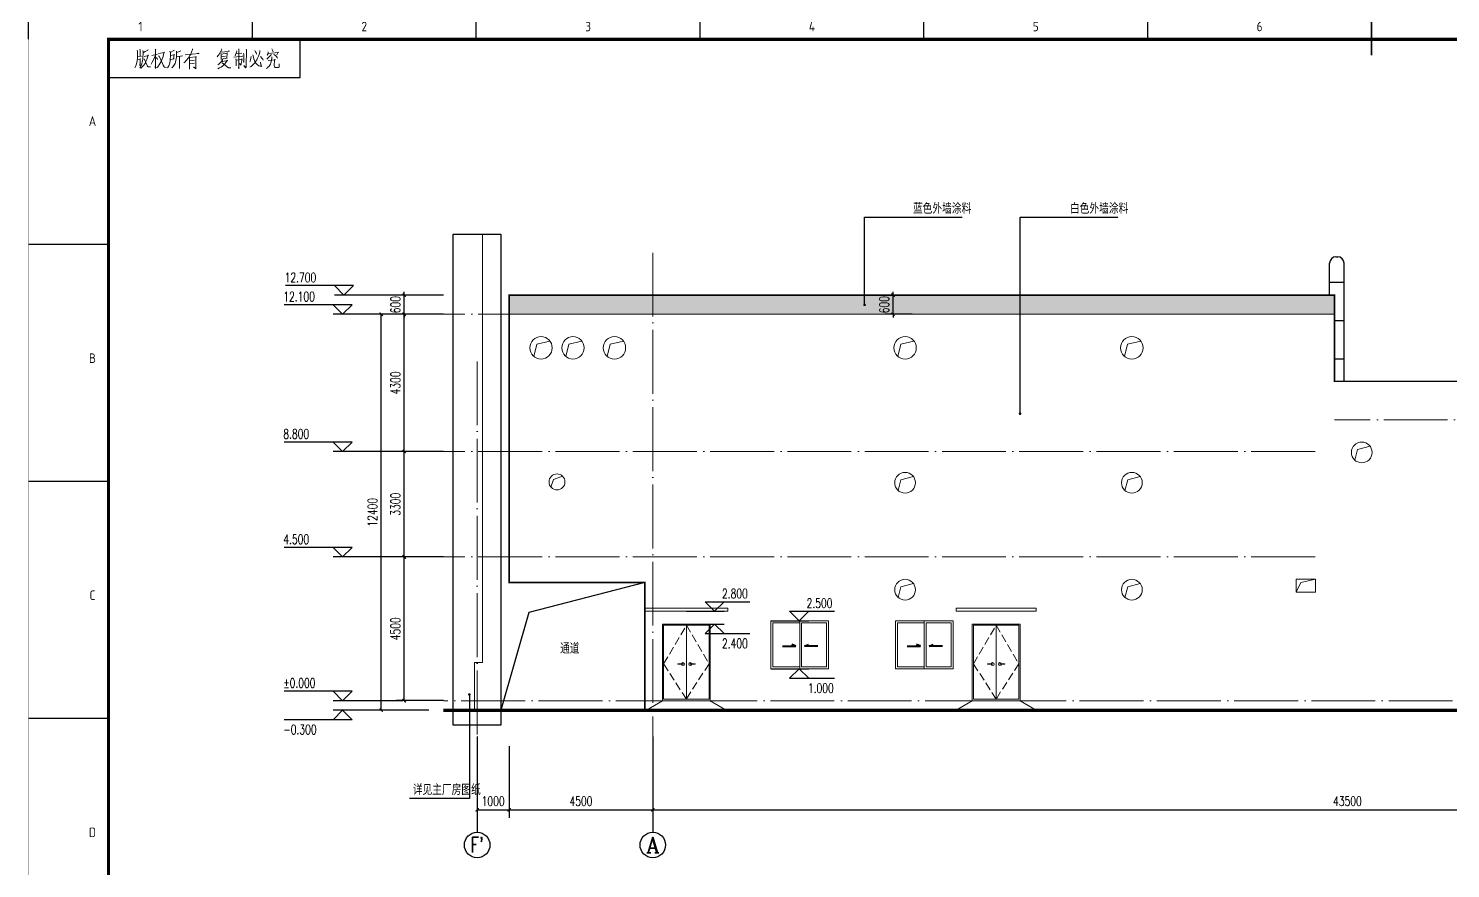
# Model space of a CAD drawing. Extents: x 238398 to 585159, y -66832 to 191741.
# Drawn here: x 364929 to 409461, y -4691 to 21619 of the extents above; entities that cross this region are included whole.
import ezdxf
from ezdxf.enums import TextEntityAlignment as Align

# ---------------------------------------------------------------- set-up
doc = ezdxf.new("R2010")
doc.units = 0
doc.header["$LTSCALE"] = 1000
doc.header["$MEASUREMENT"] = 0
doc.linetypes.add('DASH', pattern=[0.35, 0.25, -0.1])
doc.linetypes.add('DOTE', pattern=[2.42, 2, -0.2, 0.02, -0.2])
for name, color, linetype in [('AXIS', 3, 'Continuous'), ('AXIS_TEXT', 7, 'Continuous'), ('DIM_ELEV', 3, 'Continuous'), ('DIM_LEAD', 3, 'Continuous'), ('PUB_DIM', 76, 'Continuous'), ('填充', 8, 'Continuous')]:
    doc.layers.add(name, color=color, linetype=linetype)
for name, color, linetype, lineweight in [('DOTE', 18, 'DOTE', 13), ('PUB_HATCH', 252, 'Continuous', 5), ('PUB_TEXT', 7, 'Continuous', 20), ('WALL', 4, 'Continuous', 40), ('立面1线', 52, 'Continuous', 20), ('立面窗线', 137, 'Continuous', 15)]:
    doc.layers.add(name, color=color, linetype=linetype, lineweight=lineweight)
doc.styles.add('_TCH_AXIS', font='complex.shx', dxfattribs={"bigfont": 'gbcbig.shx'})
doc.styles.add('_TCH_DIM', font='SIMPLEX', dxfattribs={"bigfont": 'GBCBIG'})
doc.styles.add('_TCH_DIM_T3', font='SIMPLEX', dxfattribs={"width": 0.705882, "bigfont": 'GBCBIG'})
doc.styles.get("Standard").update_dxf_attribs({"font": 'gbenor.shx', "bigfont": 'gbcbig.shx'})
doc.styles.add('TK', font='GEDITXT.SHX', dxfattribs={"width": 0.85, "height": 3.5, "bigfont": 'hztxt1.shx'})
doc.dimstyles.new('_TCH_ARCH&&100', dxfattribs={"dimtxt": 297.5, "dimasz": 100, "dimexe": 250, "dimexo": 300, "dimgap": 126.25, "dimtad": 1, "dimdec": 0, "dimzin": 0, "dimdsep": 46, "dimtxsty": '_TCH_DIM_T3', "dimblk": 'ARCHTICK', "dimcen": 0.09, "dimazin": 2, "dimtfac": 1, "dimtdec": 0, "dimtix": 1, "dimtmove": 2, "dimatfit": 3, "dimfxl": 1, "dimtolj": 1, "dimtzin": 0, "dimarcsym": 0})

# ---------------------------------------------------------------- blocks, each defined once
blk = doc.blocks.new('GEDI_WK_A1')
at = {"color": 3}
for p, q in [((0, 584), (0, 594)), ((70.08, 584), (70.08, 594)), ((140.17, 584), (140.17, 594)), ((210.25, 584), (210.25, 594)), ((280.33, 584), (280.33, 594)), ((350.42, 584), (350.42, 594)), ((420.5, 584), (420.5, 594)), ((85, 572), (85, 584)), ((25, 572), (85, 572)), ((25, 519.75), (0, 519.75)), ((25, 445.5), (0, 445.5)), ((25, 371.25), (0, 371.25))]:
    blk.add_line(p, q, dxfattribs=at)
for points, const_width in [([(0, 0), (841, 0), (841, 594), (0, 594)], 0.1), ([(25, 10), (831, 10), (831, 584), (25, 584)], 1)]:
    blk.add_lwpolyline(points, close=True, dxfattribs=dict(at, const_width=const_width))
at = {"color": 3, "const_width": 0.5}
blk.add_lwpolyline([(420.5, 579), (420.5, 594)], dxfattribs=at)
at = {"color": 3}
for s, p in [('1', (35.04, 588)), ('2', (105.12, 588)), ('3', (175.21, 588)), ('4', (245.29, 588)), ('5', (315.38, 588)), ('6', (385.46, 588))]:
    blk.add_text(s, height=3, dxfattribs=at).set_placement(p, align=Align.MIDDLE)
for s, p in [('A', (20, 556.88)), ('B', (20, 482.62)), ('C', (20, 408.38)), ('D', (20, 334.12))]:
    blk.add_text(s, height=3, dxfattribs=at).set_placement(p, align=Align.CENTER)
blk = doc.blocks.new('GEDI_Copyright_2012')
at = {"color": 7, "lineweight": 0}
for points in [[(8.99, -3.43), (9.11, -3.83), (9.11, -5.03), (9.11, -5.93), (9.03, -6.73), (8.9, -7.33), (8.73, -8.03), (8.48, -8.53), (8.22, -8.93)], [(10.81, -3.53), (10.9, -4.03), (10.9, -4.68), (10.81, -5.53), (10.73, -6.33), (10.6, -7.03), (10.47, -7.68), (10.3, -8.23), (10.09, -8.72), (9.84, -9.08)], [(9.88, -3.13), (9.96, -3.43), (9.96, -5.33)], [(12.43, -3.23), (12.34, -3.38), (11.53, -3.88), (10.98, -4.13)], [(14.64, -3.13), (14.81, -3.38), (14.76, -3.33), (14.72, -9.13), (14.68, -8.72), (14.72, -8.13)], [(15.7, -4.48), (17.52, -4.18), (17.44, -4.03), (17.27, -4.68), (17.1, -5.43), (16.93, -5.93), (16.76, -6.43), (16.55, -6.93), (16.21, -7.48), (15.91, -7.98), (15.61, -8.43), (15.32, -8.72), (15.02, -8.98)], [(20.67, -3.38), (20.5, -3.48), (19.35, -4.13), (19.27, -3.73), (19.4, -4.13), (19.4, -5.43), (19.35, -6.23), (19.31, -6.78), (19.22, -7.33), (19.1, -7.83), (18.93, -8.33), (18.72, -8.68), (18.54, -8.98)], [(22.67, -3.58), (21.99, -3.98), (21.35, -4.13), (21.26, -3.73), (21.35, -4.33), (21.31, -4.93), (21.26, -5.58), (21.22, -6.13), (21.13, -6.63), (21.05, -7.18), (20.92, -7.58), (20.71, -7.88), (20.5, -8.23), (20.28, -8.53), (20.07, -8.78), (19.86, -8.98)], [(26.28, -2.98), (26.28, -3.23), (26.02, -4.08), (25.76, -4.68), (25.51, -5.08), (25.04, -5.83), (24.36, -6.63), (23.9, -7.13), (23.6, -7.38)], [(23.98, -4.83), (28.4, -4.43), (28.14, -4.33)], [(28.14, -4.33), (27.8, -4.48)], [(35.45, -3.03), (35.49, -3.23), (34.98, -4.18), (34.52, -4.83), (34.26, -5.23), (34.05, -5.53)], [(35.11, -4.08), (36.34, -3.93), (37.87, -3.68), (37.75, -3.63), (37.49, -3.73)], [(35.24, -4.43), (35.28, -4.73), (35.32, -5.58), (35.32, -6.38), (35.28, -6.23), (37.19, -5.93), (37.07, -5.93), (37.15, -4.23), (37.28, -4.38), (35.28, -4.68)], [(40.12, -3.58), (40.16, -3.88), (39.83, -4.93), (39.66, -5.23)], [(40.12, -4.48), (41.74, -4.33)], [(40.8, -3.03), (40.84, -3.28), (40.8, -9.23), (40.72, -8.88), (40.8, -8.53)], [(42.33, -4.33), (42.42, -4.58), (42.42, -7.33), (42.33, -6.83), (42.37, -6.53)], [(43.1, -3.13), (43.18, -3.43), (43.14, -8.23), (43.14, -8.53), (43.1, -8.78), (43.05, -8.88), (42.97, -8.98), (42.37, -8.23), (43.05, -8.88)], [(47.43, -3.48), (47.39, -4.03), (47.17, -4.73), (47, -5.28), (46.71, -5.88), (46.45, -6.48), (46.2, -6.88), (45.86, -7.38), (45.47, -7.78), (45.09, -8.13), (44.67, -8.48), (44.24, -8.72)], [(45.82, -3.53), (46.07, -3.93), (46.24, -4.28), (46.32, -4.48), (46.32, -4.63)], [(50.06, -3.98), (50.02, -4.33), (49.94, -4.58), (49.85, -4.83), (49.77, -4.98), (49.68, -5.03), (50.02, -4.43), (53.29, -4.13), (53.16, -4.03), (52.78, -4.83)], [(51.21, -3.03), (51.47, -3.58), (51.55, -3.93)], [(9.11, -6.38), (10.01, -6.28), (9.92, -6.13), (9.92, -8.38), (9.88, -8.08), (9.88, -7.68)], [(9.16, -5.48), (10.39, -5.28)], [(11.2, -5.43), (12.56, -5.08), (12.47, -4.93), (12.26, -5.58), (12, -6.38), (11.75, -6.98), (11.45, -7.63), (11.03, -8.23), (10.6, -8.68), (10.26, -9.03)], [(11.15, -6.08), (12.34, -8.63), (13.15, -8.68), (12.38, -8.58), (12.17, -8.28)], [(14.72, -4.88), (14.42, -5.73), (14.08, -6.43), (13.74, -7.13), (13.45, -7.63), (13.36, -7.78)], [(13.62, -5.08), (15.4, -4.68)], [(14.72, -5.63), (15.27, -6.03), (15.4, -6.33)], [(15.61, -5.23), (15.87, -5.28), (17.44, -8.72), (18.2, -8.83), (17.44, -8.63), (17.14, -8.08)], [(19.48, -6.38), (19.56, -6.33), (20.54, -6.18), (20.41, -6.23), (20.54, -4.68), (20.63, -4.88), (19.44, -5.13)], [(21.31, -5.53), (23.22, -5.23), (23.09, -5.18), (22.88, -5.28)], [(22.28, -5.43), (22.28, -9.13), (22.24, -8.88), (22.28, -8.48)], [(25.34, -5.53), (25.43, -5.73), (25.38, -9.03), (25.38, -9.33), (25.34, -9.03), (25.38, -8.68)], [(25.43, -5.73), (27.38, -5.53), (27.38, -5.43), (27.47, -5.53), (27.38, -5.58), (27.38, -9.08), (27.34, -9.28), (26.66, -8.63), (27.34, -9.18)], [(26.96, -6.58), (25.47, -6.73)], [(25.47, -7.68), (26.96, -7.53)], [(35.71, -6.38), (35.71, -6.53), (34.98, -7.43), (34.56, -7.78), (34.26, -8.03)], [(35.62, -6.88), (35.75, -6.98), (37.28, -6.68), (37.23, -6.53), (36.77, -7.33), (36.47, -7.68), (36.17, -7.98), (35.71, -8.38), (35.28, -8.72), (34.81, -8.98), (34.26, -9.23)], [(36.64, -5.28), (35.36, -5.48)], [(35.54, -7.38), (35.62, -7.43), (37.57, -8.98), (38.3, -8.93), (37.57, -8.93), (37.32, -8.78)], [(39.27, -5.63), (42.08, -5.33), (42.03, -5.33), (41.87, -5.28), (41.65, -5.38)], [(39.87, -6.13), (39.95, -6.68), (39.95, -6.78), (40, -8.28), (39.95, -7.98), (40, -7.73)], [(40, -6.58), (41.95, -6.28), (41.82, -6.13), (41.74, -6.53), (41.69, -7.18), (41.61, -7.63), (41.57, -7.93), (41.44, -8.08), (41.06, -7.58), (41.48, -8.03)], [(44.67, -5.43), (44.63, -5.93), (44.5, -6.48), (44.37, -6.83), (44.24, -7.03)], [(45.26, -4.88), (45.43, -5.63), (45.56, -6.18), (45.77, -6.68), (45.99, -7.23), (46.24, -7.63), (46.58, -7.93), (47.05, -8.28), (47.51, -8.43), (47.81, -8.48), (47.94, -8.48), (47.73, -7.78), (47.64, -7.13), (47.81, -8.48)], [(47.64, -5.43), (48.07, -5.93), (48.36, -6.28), (48.49, -6.58)], [(51.21, -5.48), (51.21, -5.83), (51.08, -6.58), (50.95, -7.03), (50.83, -7.43), (50.7, -7.78), (50.53, -8.13), (50.32, -8.43), (50.06, -8.68), (49.77, -8.93), (49.43, -9.18)], [(50.91, -4.68), (50.83, -4.98), (50.44, -5.43), (50.06, -5.83), (49.81, -6.03), (49.55, -6.23)], [(49.98, -6.68), (52.19, -6.43), (52.06, -6.28), (52.02, -6.58), (51.93, -8.18), (51.97, -8.63), (52.06, -8.78), (52.19, -8.88), (52.4, -8.88), (52.61, -8.88), (53.21, -8.88), (53.42, -8.78), (53.46, -8.72), (53.42, -7.68), (53.42, -8.78)], [(51.76, -4.78), (52.27, -5.13), (52.65, -5.43), (52.83, -5.68), (52.91, -5.88)]]:
    blk.add_lwpolyline(points, dxfattribs=at)
blk = doc.blocks.new('CEEC_TK_A1')
for name, p in [('GEDI_WK_A1', (0, 0)), ('GEDI_Copyright_2012', (25, 584))]:
    blk.add_blockref(name, p)
at = {"style": 'TK', "width": 0.85}
for tag, height, p in [('PROJECTNAME', 4.75, (776, 44)), ('PHASE', 4, (818, 44)), ('DRAWINGNAME', 4.75, (786, 31))]:
    blk.add_attdef(tag, text='', height=height, dxfattribs=at).set_placement(p, align=Align.MIDDLE_CENTER)
for tag, p, height in [('APPROVE', (663, 32.75), 3.5), ('DESIGN', (708, 32.75), 3.5), ('REVIEW1', (663, 25.75), 3.5), ('DRAW', (708, 25.75), 3.5), ('DRAWINGNUMBER', (758, 18.5), 4), ('REVIEW2', (663, 18.75), 3.5), ('PROPORTION', (708, 18.75), 3.5), ('CHECK', (663, 11.75), 3.5), ('DATE', (708, 11.75), 3.5), ('VERSION', (824, 11.75), 3.5)]:
    blk.add_attdef(tag, p, '', height=height, dxfattribs=at)
blk = doc.blocks.new('rtadsvdas')
at = {"layer": '立面窗线'}
for p, q in [((389917, -3893), (389917, -6203)), ((391337, -3893), (389917, -3893)), ((390627, -3893), (390627, -6203)), ((391337, -6203), (391337, -3893)), ((389917, -6203), (391337, -6203))]:
    blk.add_line(p, q, dxfattribs=at)
for points in [[(389877, -6253), (391377, -6253), (391377, -3853), (389877, -3853)], [(390518, -5114), (390361, -5114), (390361, -5102), (390518, -5102)], [(390748, -5114), (390905, -5114), (390905, -5102), (390748, -5102)]]:
    blk.add_lwpolyline(points, close=True, dxfattribs=at)
at = {"layer": '立面窗线', "linetype": 'DASH'}
blk.add_lwpolyline([(390627, -3893), (391337, -5098), (390627, -6203), (389917, -5098), (390627, -3893)], dxfattribs=at)
at = {"layer": '立面窗线'}
for centre in [(390518, -5108), (390748, -5108)]:
    blk.add_circle(centre, 46.4, dxfattribs=at)
blk = doc.blocks.new('TCVFASDA')
at = {"layer": 'WALL', "color": 8}
for p, q in [((392589, 5656), (393002, 5656)), ((393002, 5656), (392878, 5714)), ((393276, 5656), (393400, 5714)), ((393690, 5656), (393276, 5656))]:
    blk.add_line(p, q, dxfattribs=at)
at = {"layer": '立面窗线'}
for p, q in [((393124, 6453), (393124, 4953)), ((393184, 6393), (393184, 5013))]:
    blk.add_line(p, q, dxfattribs=at)
blk.add_lwpolyline([(394024, 4953), (392224, 4953), (392224, 6453), (394024, 6453)], close=True, dxfattribs=at)
for points in [[(393124, 5013), (392284, 5013), (392284, 6393), (393124, 6393)], [(393184, 6393), (393964, 6393), (393964, 5013), (393184, 5013)]]:
    blk.add_lwpolyline(points, dxfattribs=at)
blk = doc.blocks.new('_ArchTick')
at = {"color": 0, "linetype": 'ByBlock', "const_width": 0.4}
blk.add_lwpolyline([(-0.5, -0.5), (0.5, 0.5)], dxfattribs=at)
blk = doc.blocks.new('*D83')
at = {"layer": 'Defpoints', "color": 0, "transparency": 16777216}
for p in [(392003, 13267), (392904, 13267), (392904, 12667)]:
    blk.add_point(p, dxfattribs=at)
at = {"layer": 'PUB_DIM', "color": 0, "lineweight": -2, "transparency": 16777216}
for p, q in [((392003, 13267), (392003, 13367)), ((392604, 13267), (391753, 13267)), ((392003, 12667), (392003, 13267)), ((392604, 12667), (391753, 12667)), ((392003, 12667), (392003, 12567))]:
    blk.add_line(p, q, dxfattribs=at)
at = {"layer": 'PUB_DIM', "color": 0, "lineweight": -2, "transparency": 16777216, "xscale": 100, "yscale": 100, "zscale": 100}
for p, rotation in [((392003, 13267), 270), ((392003, 12667), 90)]:
    blk.add_blockref('_ArchTick', p, dxfattribs=dict(at, rotation=rotation))
at = {"layer": 'PUB_DIM', "color": 0, "transparency": 16777216, "insert": (391728, 12967), "char_height": 297.5, "attachment_point": 5, "rotation": 90, "style": '_TCH_DIM_T3'}
blk.add_mtext('\\A1;600', dxfattribs=at)
blk = doc.blocks.new('*D360')
at = {"layer": 'Defpoints', "color": 0, "transparency": 16777216}
for p in [(376695, 5067), (378223, 5067), (378223, 567)]:
    blk.add_point(p, dxfattribs=at)
at = {"layer": 'PUB_DIM', "color": 0, "lineweight": -2, "transparency": 16777216}
for p, q in [((377923, 5067), (376445, 5067)), ((376695, 567), (376695, 5067)), ((377923, 567), (376445, 567))]:
    blk.add_line(p, q, dxfattribs=at)
at = {"layer": 'PUB_DIM', "color": 0, "lineweight": -2, "transparency": 16777216, "xscale": 100, "yscale": 100, "zscale": 100}
for p, rotation in [((376695, 5067), 90), ((376695, 567), 270)]:
    blk.add_blockref('_ArchTick', p, dxfattribs=dict(at, rotation=rotation))
at = {"layer": 'PUB_DIM', "color": 0, "transparency": 16777216, "insert": (376420, 2817), "char_height": 297.5, "attachment_point": 5, "rotation": 90, "style": '_TCH_DIM_T3'}
blk.add_mtext('\\A1;4500', dxfattribs=at)
blk = doc.blocks.new('*D361')
at = {"layer": 'Defpoints', "color": 0, "transparency": 16777216}
for p in [(376695, 8367), (378223, 8367), (378223, 5067)]:
    blk.add_point(p, dxfattribs=at)
at = {"layer": 'PUB_DIM', "color": 0, "lineweight": -2, "transparency": 16777216}
for p, q in [((377923, 8367), (376445, 8367)), ((376695, 5067), (376695, 8367)), ((377923, 5067), (376445, 5067))]:
    blk.add_line(p, q, dxfattribs=at)
at = {"layer": 'PUB_DIM', "color": 0, "lineweight": -2, "transparency": 16777216, "xscale": 100, "yscale": 100, "zscale": 100}
for p, rotation in [((376695, 8367), 90), ((376695, 5067), 270)]:
    blk.add_blockref('_ArchTick', p, dxfattribs=dict(at, rotation=rotation))
at = {"layer": 'PUB_DIM', "color": 0, "transparency": 16777216, "insert": (376420, 6717), "char_height": 297.5, "attachment_point": 5, "rotation": 90, "style": '_TCH_DIM_T3'}
blk.add_mtext('\\A1;3300', dxfattribs=at)
blk = doc.blocks.new('*D362')
at = {"layer": 'Defpoints', "color": 0, "transparency": 16777216}
for p in [(376695, 12667), (378223, 12667), (378223, 8367)]:
    blk.add_point(p, dxfattribs=at)
at = {"layer": 'PUB_DIM', "color": 0, "lineweight": -2, "transparency": 16777216}
for p, q in [((377923, 12667), (376445, 12667)), ((376695, 8367), (376695, 12667)), ((377923, 8367), (376445, 8367))]:
    blk.add_line(p, q, dxfattribs=at)
at = {"layer": 'PUB_DIM', "color": 0, "lineweight": -2, "transparency": 16777216, "xscale": 100, "yscale": 100, "zscale": 100}
for p, rotation in [((376695, 12667), 90), ((376695, 8367), 270)]:
    blk.add_blockref('_ArchTick', p, dxfattribs=dict(at, rotation=rotation))
at = {"layer": 'PUB_DIM', "color": 0, "transparency": 16777216, "insert": (376420, 10517), "char_height": 297.5, "attachment_point": 5, "rotation": 90, "style": '_TCH_DIM_T3'}
blk.add_mtext('\\A1;4300', dxfattribs=at)
blk = doc.blocks.new('*D363')
at = {"layer": 'Defpoints', "color": 0, "transparency": 16777216}
for p in [(376695, 13267), (378223, 13267), (378223, 12667)]:
    blk.add_point(p, dxfattribs=at)
at = {"layer": 'PUB_DIM', "color": 0, "lineweight": -2, "transparency": 16777216}
for p, q in [((376695, 13267), (376695, 13367)), ((377923, 13267), (376445, 13267)), ((376695, 12667), (376695, 13267)), ((377923, 12667), (376445, 12667)), ((376695, 12667), (376695, 12567))]:
    blk.add_line(p, q, dxfattribs=at)
at = {"layer": 'PUB_DIM', "color": 0, "lineweight": -2, "transparency": 16777216, "xscale": 100, "yscale": 100, "zscale": 100}
for p, rotation in [((376695, 13267), 270), ((376695, 12667), 90)]:
    blk.add_blockref('_ArchTick', p, dxfattribs=dict(at, rotation=rotation))
at = {"layer": 'PUB_DIM', "color": 0, "transparency": 16777216, "insert": (376420, 12967), "char_height": 297.5, "attachment_point": 5, "rotation": 90, "style": '_TCH_DIM_T3'}
blk.add_mtext('\\A1;600', dxfattribs=at)
blk = doc.blocks.new('*D364')
at = {"layer": 'AXIS', "color": 0, "lineweight": -2, "transparency": 16777216}
for p, q in [((377467, 12667), (375726, 12667)), ((375976, 267), (375976, 12667)), ((377467, 267), (375726, 267))]:
    blk.add_line(p, q, dxfattribs=at)
at = {"layer": 'Defpoints', "color": 0, "transparency": 16777216}
for p in [(375976, 12667), (377767, 12667), (377767, 267)]:
    blk.add_point(p, dxfattribs=at)
at = {"layer": 'AXIS', "color": 0, "lineweight": -2, "transparency": 16777216, "xscale": 100, "yscale": 100, "zscale": 100}
for p, rotation in [((375976, 12667), 90), ((375976, 267), 270)]:
    blk.add_blockref('_ArchTick', p, dxfattribs=dict(at, rotation=rotation))
at = {"layer": 'AXIS', "color": 0, "transparency": 16777216, "insert": (375701, 6467), "char_height": 297.5, "attachment_point": 5, "rotation": 90, "style": '_TCH_DIM_T3'}
blk.add_mtext('\\A1;12400', dxfattribs=at)
blk = doc.blocks.new('*D368')
at = {"layer": 'AXIS', "color": 0, "lineweight": -2, "transparency": 16777216}
for p, q in [((378981, -853), (378981, -3103)), ((379981, -853), (379981, -3103)), ((378981, -2853), (379981, -2853))]:
    blk.add_line(p, q, dxfattribs=at)
at = {"layer": 'Defpoints', "color": 0, "transparency": 16777216}
for p in [(378981, -553), (379981, -553), (379981, -2853)]:
    blk.add_point(p, dxfattribs=at)
at = {"layer": 'AXIS', "color": 0, "lineweight": -2, "transparency": 16777216, "xscale": 100, "yscale": 100, "zscale": 100, "rotation": 180}
blk.add_blockref('_ArchTick', (378981, -2853), dxfattribs=at)
at = {"layer": 'AXIS', "color": 0, "lineweight": -2, "transparency": 16777216, "xscale": 100, "yscale": 100, "zscale": 100}
blk.add_blockref('_ArchTick', (379981, -2853), dxfattribs=at)
at = {"layer": 'AXIS', "color": 0, "transparency": 16777216, "insert": (379481, -2578), "char_height": 297.5, "attachment_point": 5, "style": '_TCH_DIM_T3'}
blk.add_mtext('\\A1;1000', dxfattribs=at)
blk = doc.blocks.new('*D369')
at = {"layer": 'AXIS', "color": 0, "lineweight": -2, "transparency": 16777216}
for p, q in [((379981, -853), (379981, -3103)), ((384481, -853), (384481, -3103)), ((379981, -2853), (384481, -2853))]:
    blk.add_line(p, q, dxfattribs=at)
at = {"layer": 'Defpoints', "color": 0, "transparency": 16777216}
for p in [(379981, -553), (384481, -553), (384481, -2853)]:
    blk.add_point(p, dxfattribs=at)
at = {"layer": 'AXIS', "color": 0, "lineweight": -2, "transparency": 16777216, "xscale": 100, "yscale": 100, "zscale": 100, "rotation": 180}
blk.add_blockref('_ArchTick', (379981, -2853), dxfattribs=at)
at = {"layer": 'AXIS', "color": 0, "lineweight": -2, "transparency": 16777216, "xscale": 100, "yscale": 100, "zscale": 100}
blk.add_blockref('_ArchTick', (384481, -2853), dxfattribs=at)
at = {"layer": 'AXIS', "color": 0, "transparency": 16777216, "insert": (382231, -2578), "char_height": 297.5, "attachment_point": 5, "style": '_TCH_DIM_T3'}
blk.add_mtext('\\A1;4500', dxfattribs=at)
blk = doc.blocks.new('*D370')
at = {"layer": 'AXIS', "color": 0, "lineweight": -2, "transparency": 16777216}
for p, q in [((384481, -853), (384481, -3103)), ((427981, -853), (427981, -3103)), ((384481, -2853), (427981, -2853))]:
    blk.add_line(p, q, dxfattribs=at)
at = {"layer": 'Defpoints', "color": 0, "transparency": 16777216}
for p in [(384481, -553), (427981, -553), (427981, -2853)]:
    blk.add_point(p, dxfattribs=at)
at = {"layer": 'AXIS', "color": 0, "lineweight": -2, "transparency": 16777216, "xscale": 100, "yscale": 100, "zscale": 100, "rotation": 180}
blk.add_blockref('_ArchTick', (384481, -2853), dxfattribs=at)
at = {"layer": 'AXIS', "color": 0, "lineweight": -2, "transparency": 16777216, "xscale": 100, "yscale": 100, "zscale": 100}
blk.add_blockref('_ArchTick', (427981, -2853), dxfattribs=at)
at = {"layer": 'AXIS', "color": 0, "transparency": 16777216, "insert": (406231, -2578), "char_height": 297.5, "attachment_point": 5, "style": '_TCH_DIM_T3'}
blk.add_mtext('\\A1;43500', dxfattribs=at)

msp = doc.modelspace()

# ---------------------------------------------------------------- hatches: boundary and pattern name
at = {"layer": '填充'}
h = msp.add_hatch(dxfattribs=at)
h.set_pattern_fill('松散材料', color=256, scale=30, style=0)
h.set_pattern_definition([(0, (0, 0), (28.125, 56.25), [0, -56.25])])
h.paths.add_polyline_path([(405826.5, 12666.8), (405826.5, 13266.8), (379980.6, 13266.8), (379980.6, 12666.8)])

# ---------------------------------------------------------------- linework, layer by layer
at = {"color": 252}
for p, q in [((405671.6, 13266.8), (405671.6, 14266.8)), ((405871.6, 14466.8), (405926.5, 14466.8)), ((406126.5, 10566.8), (406126.5, 14266.8)), ((406126.5, 13666.8), (405671.6, 13666.8)), ((406126.5, 12466.8), (405826.5, 12466.8)), ((406126.5, 11266.8), (405826.5, 11266.8))]:
    msp.add_line(p, q, dxfattribs=at)
for centre, start, end in [((405871.6, 14266.8), 90, 180), ((405926.5, 14266.8), 0, 90)]:
    msp.add_arc(centre, 200, start, end, dxfattribs=at)
at = {"layer": 'AXIS'}
for p, q in [((378980.6, -552.8), (378980.6, -3552.8)), ((384480.6, -552.8), (384480.6, -3552.8))]:
    msp.add_line(p, q, dxfattribs=at)
msp.add_lwpolyline([(379725.2, -202.8), (378225.6, -202.8), (378225.6, 15181.1), (379725.2, 15181.1)], close=True, dxfattribs=at)
msp.add_lwpolyline([(384230.6, 4266.8), (380599.3, 3332), (379725.2, 266.8)], dxfattribs=at)
for centre in [(378980.6, -3952.8), (384480.6, -3952.8)]:
    msp.add_circle(centre, 400, dxfattribs=at)
at = {"layer": 'DIM_ELEV'}
for p, q in [((375110.1, 13566.8), (372981.9, 13566.8)), ((374810.1, 13266.8), (374510.1, 13566.8)), ((374810.1, 13266.8), (375110.1, 13566.8)), ((375067.8, 12966.8), (372939.6, 12966.8)), ((374767.8, 12666.8), (374467.8, 12966.8)), ((376695, 13266.8), (374510.1, 13266.8)), ((374767.8, 12666.8), (375067.8, 12966.8)), ((376652.7, 12666.8), (374467.8, 12666.8)), ((375067.8, 8666.8), (372939.6, 8666.8)), ((374767.8, 8366.8), (374467.8, 8666.8)), ((374767.8, 8366.8), (375067.8, 8666.8)), ((376652.7, 8366.8), (374467.8, 8366.8)), ((375067.8, 5366.8), (372939.6, 5366.8)), ((374767.8, 5066.8), (374467.8, 5366.8)), ((374767.8, 5066.8), (375067.8, 5366.8)), ((376652.7, 5066.8), (374467.8, 5066.8)), ((386415.5, 3366.8), (386115.5, 3666.8)), ((386115.5, 3666.8), (387515.9, 3666.8)), ((386415.5, 3366.8), (386715.5, 3666.8)), ((385530.6, 3366.8), (386715.5, 3366.8)), ((389065.7, 3066.8), (388765.7, 3366.8)), ((388765.7, 3366.8), (390166.1, 3366.8)), ((389065.7, 3066.8), (389365.7, 3366.8)), ((385530.6, 2966.8), (386715.5, 2966.8)), ((386415.5, 2966.8), (386115.5, 2666.8)), ((386415.5, 2966.8), (386715.5, 2666.8)), ((388180.8, 3066.8), (389365.7, 3066.8)), ((386115.5, 2666.8), (387515.9, 2666.8)), ((388180.8, 1566.8), (389365.7, 1566.8)), ((389065.7, 1566.8), (388765.7, 1266.8)), ((389065.7, 1566.8), (389365.7, 1266.8)), ((388765.7, 1266.8), (390166.1, 1266.8)), ((375067.8, 866.8), (372939.6, 866.8)), ((374767.8, 566.8), (374467.8, 866.8)), ((376652.7, 566.8), (374467.8, 566.8)), ((374767.8, 566.8), (375067.8, 866.8)), ((374767.8, 266.8), (374467.8, -33.2)), ((376652.7, 266.8), (374467.8, 266.8)), ((374767.8, 266.8), (375067.8, -33.2)), ((375067.8, -33.2), (372939.6, -33.2))]:
    msp.add_line(p, q, dxfattribs=at)
at = {"layer": 'DIM_LEAD'}
for p, q in [((391113, 12961.5), (391113, 15709.4)), ((391113, 15709.4), (394171, 15709.4)), ((395979.5, 9553.7), (395979.5, 15709.4)), ((395979.5, 9553.7), (395979.5, 15709.4)), ((395979.5, 15709.4), (399042.7, 15709.4)), ((378736.1, 761.8), (378736.1, -2493.9)), ((378736.1, -2493.9), (376860.7, -2493.9))]:
    msp.add_line(p, q, dxfattribs=at)
at = {"layer": 'DIM_LEAD', "const_width": 40}
for points in [[(391113, 12941.5, 1), (391113, 12981.5, 1)], [(395979.5, 9533.7, 1), (395979.5, 9573.7, 1)], [(395979.5, 9533.7, 1), (395979.5, 9573.7, 1)], [(378736.1, 781.8, 1), (378736.1, 741.8, 1)]]:
    msp.add_lwpolyline(points, format="xyb", close=True, dxfattribs=at)
at = {"layer": 'DOTE'}
for p, q in [((384480.6, 14595.9), (384480.6, -552.8)), ((405216.3, 12666.8), (377923.2, 12666.8)), ((378980.6, 11191.6), (378980.6, -552.8)), ((428728, 9366.8), (405826.5, 9366.8)), ((405216.3, 8366.8), (377923.2, 8366.8)), ((405216.3, 5066.8), (377923.2, 5066.8)), ((428884.4, 566.8), (377923.2, 566.8))]:
    msp.add_line(p, q, dxfattribs=at)
at = {"layer": 'PUB_HATCH'}
msp.add_lwpolyline([(378898.4, 266.8), (378898.4, 1766.8), (379148.4, 1766.8), (379148.4, 15181.1)], dxfattribs=at)
at = {"layer": '立面1线'}
for points, const_width in [([(384230.6, 266.8), (384230.6, 4266.8), (379980.6, 4266.8), (379980.6, 13266.8), (405826.5, 13266.8), (405826.5, 10566.8), (428230.6, 10566.8), (428230.6, 266.8)], 50), ([(428728, 266.8), (377923.2, 266.8)], 100)]:
    msp.add_lwpolyline(points, dxfattribs=dict(at, const_width=const_width))
for points in [[(379980.6, 12666.8), (405826.5, 12666.8)], [(381258.8, 11829.3), (380848.6, 11733.3), (380754.3, 11349.8)], [(382258.8, 11829.3), (381848.6, 11733.3), (381754.3, 11349.8)], [(383558.8, 11829.3), (383148.6, 11733.3), (383054.3, 11349.8)], [(392658.8, 11829.3), (392248.6, 11733.3), (392154.3, 11349.8)], [(399758.8, 11829.3), (399348.6, 11733.3), (399254.3, 11349.8)], [(406944.2, 8532), (406552, 8428.3), (406462.2, 8101.1)], [(381656.9, 7594.1), (381370.1, 7498.1), (381291.9, 7252.8)], [(392644.2, 7582), (392252, 7478.3), (392162.2, 7151.1)], [(399744.2, 7582), (399352, 7478.3), (399262.2, 7151.1)], [(392644.2, 4232), (392252, 4128.3), (392162.2, 3801.1)], [(399744.2, 4232), (399352, 4128.3), (399262.2, 3801.1)], [(405230.6, 4366.8), (404771.1, 4265.2), (404630.6, 3966.8)], [(386780.8, 266.8), (386280.6, 566.8), (384780.6, 566.8), (384280.5, 266.8)], [(396480.8, 266.8), (395980.6, 566.8), (394480.6, 566.8), (393980.5, 266.8)]]:
    msp.add_lwpolyline(points, dxfattribs=at)
for points in [[(404630.6, 3966.8), (405230.6, 3966.8), (405230.6, 4366.8), (404630.6, 4366.8)], [(386830.6, 3366.8), (386830.6, 3466.8), (384230.6, 3466.8), (384230.6, 3366.8)], [(396480.6, 3366.8), (396480.6, 3466.8), (393980.6, 3466.8), (393980.6, 3366.8)]]:
    msp.add_lwpolyline(points, close=True, dxfattribs=at)
for centre, radius in [((380980.6, 11616.8), 350), ((381980.6, 11616.8), 350), ((383280.6, 11616.8), 350), ((392380.6, 11616.8), 350), ((399480.6, 11616.8), 350), ((406680.6, 8341.8), 325), ((381480.6, 7416.8), 250), ((392380.6, 7391.8), 325), ((399480.6, 7391.8), 325), ((392380.6, 4041.8), 325), ((399480.6, 4041.8), 325)]:
    msp.add_circle(centre, radius, dxfattribs=at)

# ---------------------------------------------------------------- block references
at = {"xscale": 100, "yscale": 100, "zscale": 100}
msp.add_blockref('CEEC_TK_A1', (364934.5, -37119.8), dxfattribs=at)
for name, p in [('rtadsvdas', (-5096.6, 6819.8)), ('TCVFASDA', (-4043.3, -3386.5)), ('TCVFASDA', (-143.2, -3386.5)), ('rtadsvdas', (4603.4, 6819.8))]:
    msp.add_blockref(name, p)

# ---------------------------------------------------------------- texts
at = {"layer": 'AXIS_TEXT', "style": '_TCH_AXIS', "width": 0.84}
msp.add_text("F'", height=480.46, dxfattribs=at).set_placement((378769.2, -4193), (379192, -4193), align=Align.FIT)
at = {"layer": 'AXIS_TEXT', "style": '_TCH_AXIS'}
msp.add_text('A', height=485.9, dxfattribs=at).set_placement((384272.4, -4195.7), (384688.9, -4195.7), align=Align.FIT)
at = {"layer": 'PUB_TEXT', "style": '_TCH_DIM'}
for s, p in [('蓝色外墙涂料', (392628.7, 15814.4)), ('白色外墙涂料', (397545.2, 15814.4)), ('详见主厂房图纸', (376965.7, -2388.9))]:
    msp.add_text(s, height=337.59, dxfattribs=at).set_placement(p)
at = {"layer": 'PUB_TEXT', "style": '_TCH_DIM', "width": 0.705882}
for s, p in [('12.700', (372951.9, 13671.8)), ('12.100', (372909.6, 13071.8)), ('8.800', (372909.6, 8771.8)), ('4.500', (372909.6, 5471.8)), ('2.800', (386645.9, 3771.8)), ('2.500', (389296.1, 3471.8)), ('2.400', (386645.9, 2211.8)), ('%%P0.000', (372909.6, 971.8)), ('1.000', (389336.1, 811.8)), ('-0.300', (372909.6, -488.2))]:
    msp.add_text(s, height=297.5, dxfattribs=at).set_placement(p)
at = {"layer": 'PUB_TEXT'}
msp.add_text('通道', height=337.59, dxfattribs=at).set_placement((381577.2, 2037.4))

# ---------------------------------------------------------------- dimensions: what is measured, and where the dimension line sits
at = {"layer": 'AXIS'}
for p1, p2, distance, picture, middle in [((377766.8, 266.8), (377766.8, 12666.8), 1790.9, '*D364', (375700.9, 6466.8)), ((378980.6, -552.8), (379980.6, -552.8), -2300, '*D368', (379480.6, -2577.8)), ((379980.6, -552.8), (384480.6, -552.8), -2300, '*D369', (382230.6, -2577.8)), ((384480.6, -552.8), (427980.6, -552.8), -2300, '*D370', (406230.6, -2577.8))]:
    dim = msp.add_aligned_dim(p1=p1, p2=p2, distance=distance, dimstyle='_TCH_ARCH&&100', dxfattribs=at)
    dim.commit()
    dim.dimension.update_dxf_attribs({"geometry": picture, "text_midpoint": middle})
at = {"layer": 'PUB_DIM'}
for p1, p2, distance, picture, middle in [((378223.2, 12666.8), (378223.2, 13266.8), 1528.2, '*D363', (376420, 12966.8)), ((392903.6, 12666.8), (392903.6, 13266.8), 900.5, '*D83', (391728.1, 12966.8)), ((378223.2, 8366.8), (378223.2, 12666.8), 1528.2, '*D362', (376420, 10516.8)), ((378223.2, 5066.8), (378223.2, 8366.8), 1528.2, '*D361', (376420, 6716.8)), ((378223.2, 566.8), (378223.2, 5066.8), 1528.2, '*D360', (376420, 2816.8))]:
    dim = msp.add_aligned_dim(p1=p1, p2=p2, distance=distance, dimstyle='_TCH_ARCH&&100', dxfattribs=at)
    dim.commit()
    dim.dimension.update_dxf_attribs({"geometry": picture, "text_midpoint": middle})

doc.saveas('drawing.dxf')
